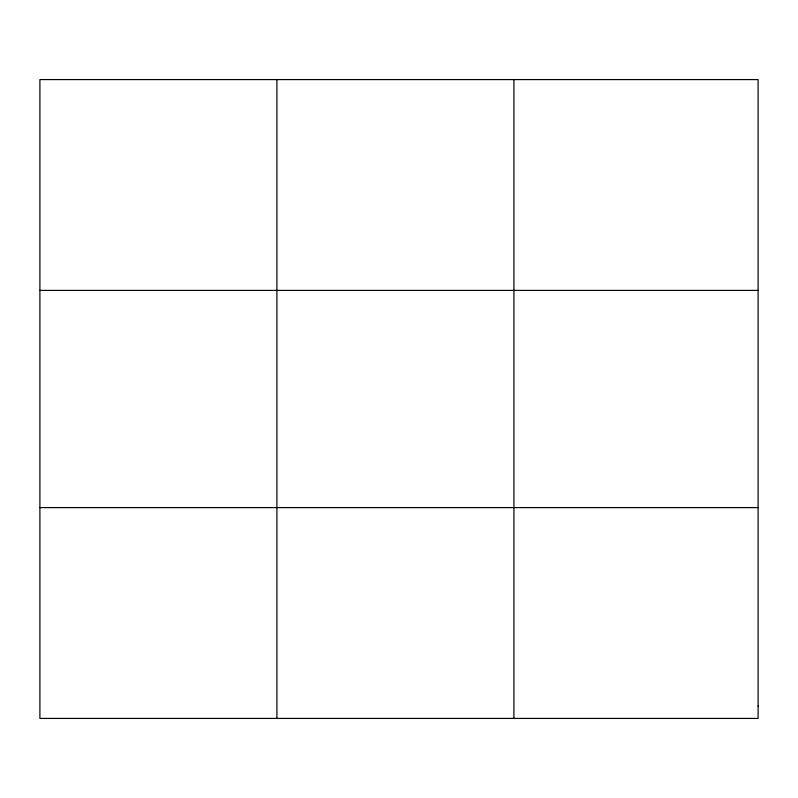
<?xml version="1.0" encoding="UTF-8"?>
<svg xmlns="http://www.w3.org/2000/svg" width="798" height="798" viewBox="0 0 798 798"><rect width="100%" height="100%" fill="white"/><g stroke="black" fill="none" stroke-linecap="round" stroke-linejoin="round"><path stroke-width="1.2" d="M276.906 718.419L276.906 79.581M513.912 718.419L513.912 79.581M39.9 290.402L758.1 290.402M39.9 507.598L758.1 507.598M758.1 706.011L758.1 718.419L39.9 718.419L39.9 79.581L758.1 79.591L758.1 706.011"/></g></svg>
